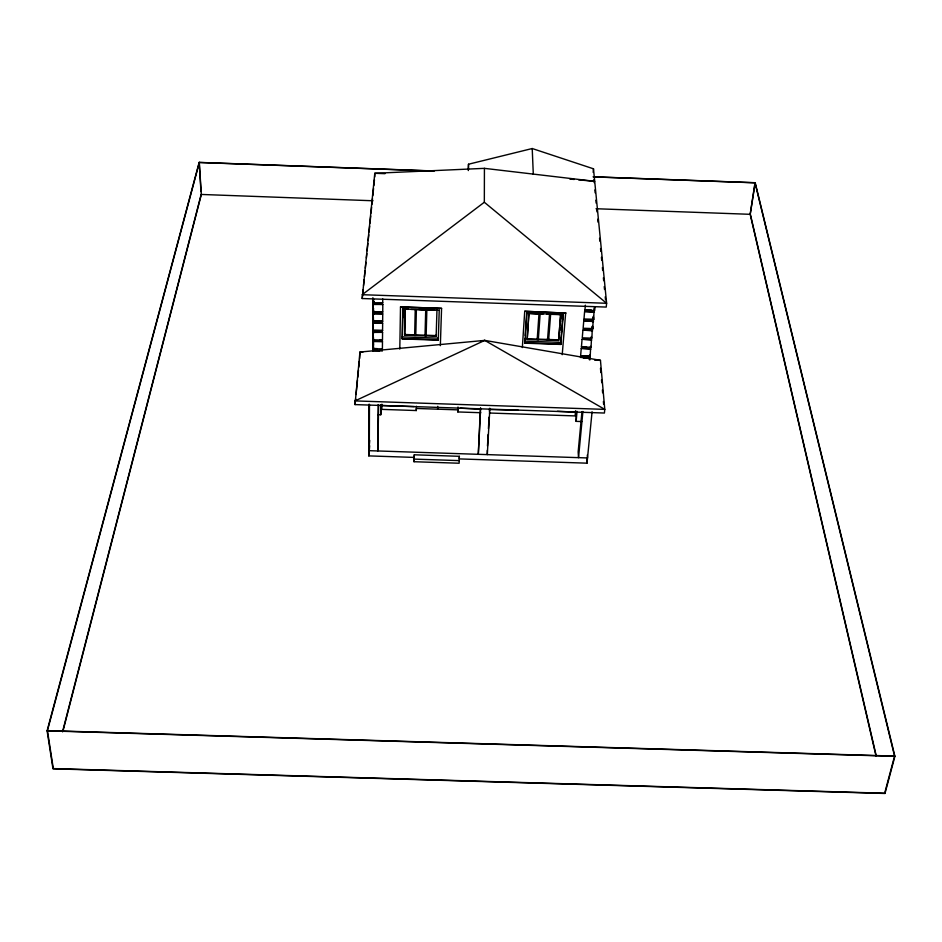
<?xml version="1.0" encoding="UTF-8"?>
<svg xmlns="http://www.w3.org/2000/svg" width="942" height="942" viewBox="0 0 942 942"><rect width="100%" height="100%" fill="white"/><g stroke="black" fill="none" stroke-linecap="round" stroke-linejoin="round"><path stroke-width="1.41" d="M468.304 170.573L468.504 164.226L532.218 148.53L593.484 168.806L606.613 303.277L606.236 307.08L362.199 298.52L374.786 173.293L484.423 168.347L594.708 181.323L578.647 179.863M487.32 450.335L487.308 454.621L489.864 408.322M484.329 202.247L362.199 294.693L606.613 303.277L484.329 202.247L484.423 168.347M414.303 454.798L414.021 461.721L459.143 463.228L459.343 456.305L414.303 454.798L414.245 457.412L368.805 455.893L368.981 404.224M369.311 444.965L369.464 404.412M372.738 348.858L373.291 335.953L372.738 348.858L382.428 348.799M372.785 339.744L373.338 326.803L372.785 339.744L382.476 340.086L379.932 339.603M372.832 330.56L373.385 317.584L372.832 330.56L382.593 330.512L373.55 330.195M372.879 321.304L373.432 308.293L372.879 321.304L382.676 321.257L373.597 320.939M372.926 311.979L373.479 298.932L372.926 311.979L382.758 311.932L373.644 311.614L373.633 314.475M382.735 302.723L372.855 302.771L372.891 297.719M373.209 350.448L373.244 345.031L372.726 350.671L379.614 350.907M373.432 350.671L373.503 337.636M373.527 333.291L373.55 330.395M373.585 323.165L373.597 320.268M373.68 304.337L373.703 301.44M374.763 176.896L374.786 173.293L385.007 173.669M378.201 404.542L377.848 450.959L378.613 404.719M377.824 414.657L380.756 414.751L380.851 404.719M381.227 404.942L380.756 414.751M480.797 412.726L457.836 411.948L457.883 409.864L416.364 408.463L416.305 410.547L381.851 409.381L381.899 404.189M382.393 349.188L382.487 341.51L373.491 341.204M382.476 340.086L382.57 332.349L373.538 332.031M382.558 330.901L382.652 323.118L373.585 322.8L373.821 320.198M382.64 321.646L382.746 313.804L373.633 313.486L373.868 310.907M382.723 312.32L382.829 304.431L373.68 304.113L373.927 301.534M382.699 303.112L382.77 298.944M399.797 349.093L400.503 306.927L441.574 308.364L440.338 345.679M402.222 338.932L402.352 336.906L438.348 338.154L438.265 340.18L402.222 338.932L402.752 308.882L408.592 309.094M402.352 336.906L402.846 308.682M402.952 317.619L403.07 310.577M468.41 169.772L468.504 164.226M436.205 334.94L436.146 336.247L404.636 335.152L405.154 308.576L408.039 308.682M405.154 308.576L404.683 334.492L436.181 335.587M460.179 408.169L480.444 409.264M415.234 309.577L414.657 335.493L414.739 334.198M416.376 309.612L415.787 335.54L415.822 334.881M416.305 410.547L416.411 406.261M436.146 336.247L436.982 309.694M438.265 340.18L439.243 309.953M437.747 406.332L437.653 409.181L437.7 407.839M441.574 308.364L400.503 306.927M439.231 310.165L402.752 308.882M457.836 409.864L458 407.015M457.836 411.948L458.012 407.674M459.343 456.305L459.237 458.907L587.007 463.17L592.071 411.784M426.867 309.341L426.137 335.894L426.196 334.587M425.737 309.294L425.007 335.858L425.042 335.199M480.408 408.169L478.3 454.315L480.667 408.016M414.021 461.721L414.245 457.412M414.221 406.614L381.91 405.519M487.473 446.025L488.109 434.474M488.427 428.692L489.063 417.141M489.369 411.36L489.534 408.475M404.636 335.152L404.73 333.845M522.339 347.563L524.729 311.272L565.706 313.097L524.729 311.272M553.072 314.145L563.257 314.498L560.831 344.431L524.882 343.182L525.012 338.331M525.2 335.517L526.731 313.015M524.882 343.182L526.872 313.227L542.886 313.792M527.19 339.403L528.945 312.909L527.19 339.403L558.618 340.486L560.69 314.016L558.618 340.486M549.504 314.275L547.502 340.109L547.443 338.802M550.634 314.31L548.633 340.144L548.562 338.837M382.381 351.001L373.444 350.306M560.985 330.159L561.22 327.357M561.915 318.938L562.139 316.135M560.867 338.272L560.831 344.431M561.326 332.656L561.797 327.039M562.256 321.422L562.727 315.794M563.033 314.287L560.714 342.393L524.824 341.145M382.652 323.118L372.867 323.165M382.57 332.349L372.82 332.408M382.487 341.51L372.773 341.569M575.409 412.078L557.417 411.289M562.221 354.698L565.683 312.709M368.805 455.893L369.688 445.707M382.829 304.431L372.961 304.478M382.746 313.804L372.914 313.851M369.711 440.409L368.817 450.665L587.514 457.953L587.302 455.045M593.166 172.362L593.484 168.806M372.855 351.036L373.503 343.795M373.232 350.294L373.491 347.398M489.404 413.02L575.115 415.917L575.586 410.747M590.669 346.303L590.21 356.37L580.602 356.029L581.238 348.387L590.198 348.705M591.541 337.189L591.07 347.304L581.426 346.962L582.062 339.273L591.058 339.579M592.294 326.615L591.941 338.166L582.262 337.837L582.91 330.089L591.941 330.395M593.177 317.372L592.824 328.97L583.11 328.628L583.757 320.822L592.824 321.14L592.6 318.549M594.061 308.058L593.707 319.691L583.958 319.35L584.605 311.496L593.707 311.814M595.061 306.774L594.696 310.542L584.911 310.201L585.371 305.184M576.174 411.548L576.127 421.357L581.968 421.557M576.127 421.357L577.046 411.371M372.855 302.771L373.256 298.614M581.956 411.607L578.153 451.948L578.529 457.659L582.91 411.477M589.162 359.55L589.574 355.228M590.116 349.47L590.399 346.597M591.081 339.391L591.352 336.518M591.906 330.76L592.353 326.085M592.73 322.117L593.272 316.359M355.028 404.589L359.938 352.049L484.741 340.392L600.454 360.339L604.788 409.381L604.411 413.032L355.028 404.589L355.605 398.831M356.041 394.51L357.489 380.121M357.772 377.247L358.502 370.053M358.784 367.168L359.361 361.422M359.656 358.537L359.938 352.049L362.858 352.143M362.199 298.52L363.094 289.83M363.541 285.485L364.142 279.692M364.448 276.795L365.037 271.002M365.343 268.117L365.943 262.323M366.391 257.978L366.838 253.633M367.133 250.737L367.886 243.495M368.181 240.599L368.781 234.817M369.076 231.92L369.676 226.127M369.97 223.23L370.724 215.989M371.018 213.092L371.619 207.299M371.925 204.402L372.514 198.621M372.82 195.724L373.562 188.482M373.868 185.586L374.457 179.792M750.173 214.317L755.013 182.713M593.26 176.802L755.201 182.724L750.197 214.411L876.013 755.99M62.537 731.746L201.152 194.441L373.02 200.764M62.855 731.557L201.317 194.547L199.327 162.495L431.601 170.985M755.201 182.724L894.9 756.32L884.985 793.47L52.976 768.802L47.1 730.827L199.162 162.401L434.439 170.997M884.938 793.246L53.305 768.59L47.441 730.615L199.327 162.495M884.668 793.246L894.57 756.096L755.037 182.807L593.319 176.896M484.741 340.392L355.016 400.903L604.788 409.381L484.741 340.392L480.514 341.475M47.441 730.615L894.57 756.096M47.1 730.827L894.9 756.32M489.145 409.558L518.1 410.135M414.08 459.107L459.26 460.614M591.388 310.036L584.911 310.201M594.426 312.226L584.605 311.496M429.764 309.435L434.097 309.588M542.827 313.392L539.036 313.262L537.175 339.744L537.128 338.437M418.801 309.447L434.851 310.012M405.107 309.223L408.004 309.329M410.9 309.423L434.062 310.236M528.968 313.556L542.863 314.039M546.843 314.181L560.726 314.663M593.001 319.279L583.958 319.35M593.531 321.552L583.757 320.822M584.37 328.287L592.118 328.558M592.648 330.819L582.91 330.089M591.764 340.003L582.062 339.273M527.167 338.743L558.582 339.838M402.246 338.543L438.277 339.791M524.871 342.782L560.808 344.03M586.525 346.75L581.426 346.962M590.893 349.117L581.238 348.387M373.444 348.493L377.295 348.622M589.504 355.946L580.602 356.029M580.402 357.442L589.327 357.748M583.18 357.936L590.033 358.172L589.81 355.334M594.579 360.138L600.454 360.339M596.039 208.735L750.362 214.317L876.319 756.191M569.875 179.062L574.255 179.463M593.872 179.686L594.167 182.618M594.873 189.931L595.156 192.863M595.862 200.187L596.145 203.119M596.722 208.971L597.004 211.903M597.711 219.215L597.993 222.147M599.559 238.255L599.842 241.187M600.549 248.511L600.831 251.432M601.408 257.296L601.691 260.216M602.397 267.54L602.68 270.472M603.386 277.796L603.681 280.716M604.246 286.58L604.529 289.5M605.235 296.824L605.518 299.756M600.478 368.263L600.855 372.596M601.491 379.814L601.75 382.711M602.385 389.929L602.633 392.814M603.398 401.48L603.645 404.365M593.472 316.912L593.707 319.691M592.589 326.168L592.824 328.97M589.515 355.581L589.857 359.974M586.689 458.778L587.007 463.17M199.162 162.401L200.976 191.532M563.257 314.498L526.872 313.227M540.178 313.297L538.306 339.791L538.247 338.472M532.218 148.53L533.302 174.329"/></g></svg>
